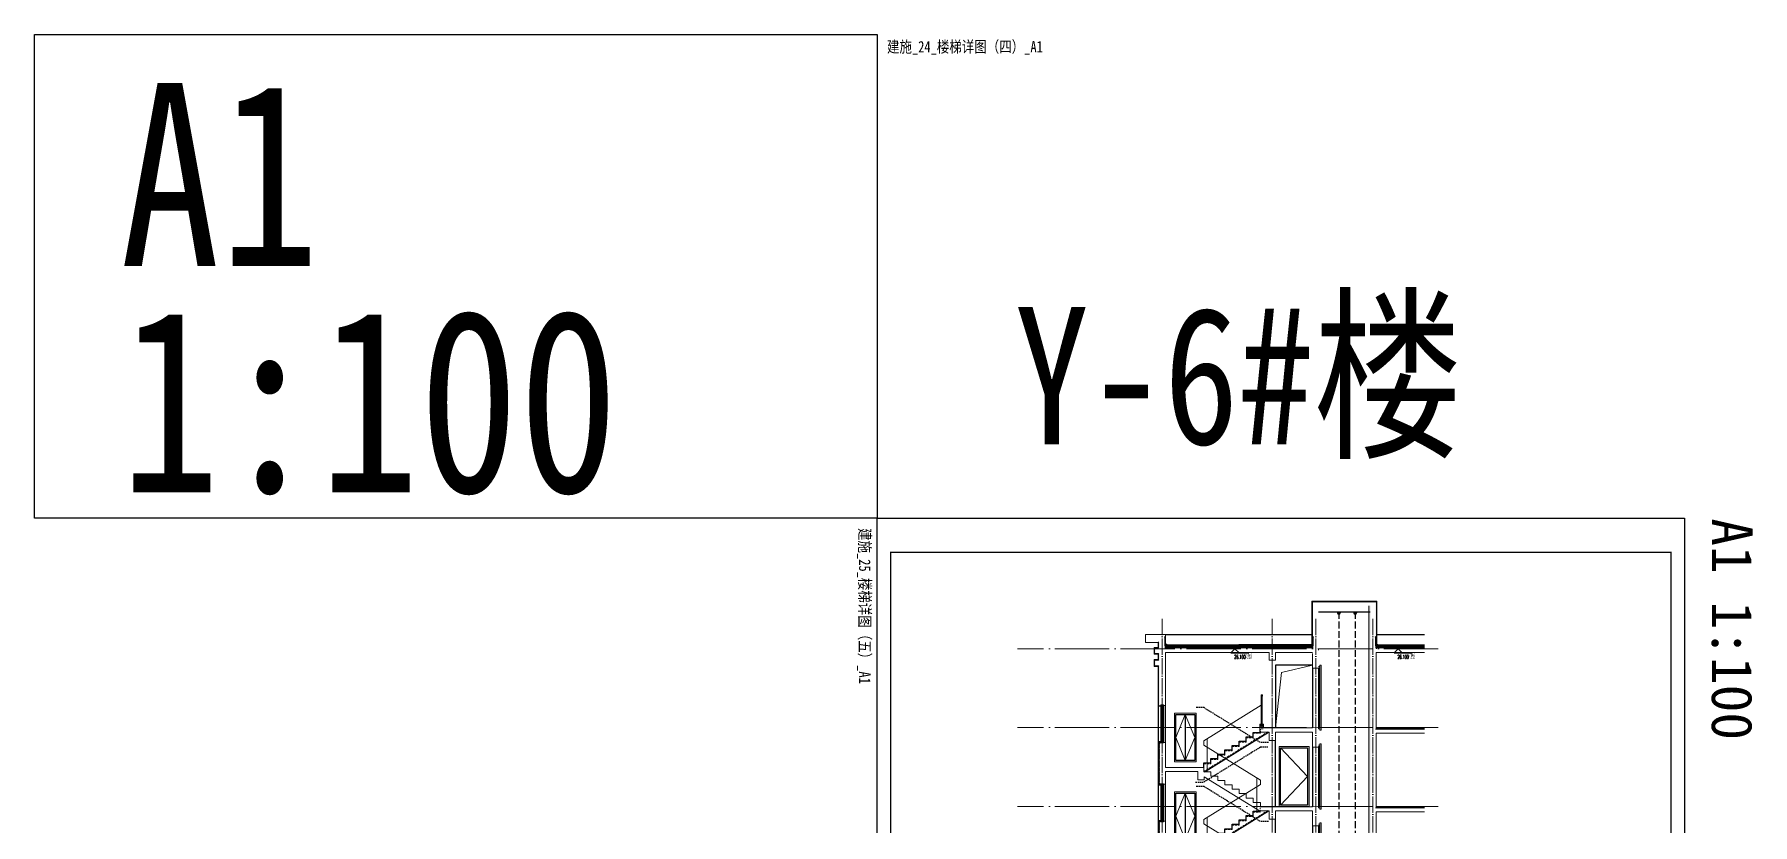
# Model space of a CAD drawing. Extents: x -518115 to 389031, y -231062 to 1628073.
# Drawn here: x 101830 to 165030, y -81501 to -52418 of the extents above; entities that cross this region are included whole.
import ezdxf
from ezdxf.xclip import XClip

# ---------------------------------------------------------------- set-up
doc = ezdxf.new("R2010")
doc.units = 0
doc.header["$LTSCALE"] = 1000
doc.header["$MEASUREMENT"] = 0
doc.header["$XCLIPFRAME"] = 0
for name, pattern in [('DASH', [0.35, 0.25, -0.1]), ('DOTE', [2.42, 2, -0.2, 0.02, -0.2]), ('HIDDEN', [0.375, 0.25, -0.125])]:
    doc.linetypes.add(name, pattern=pattern)
for name, color, linetype in [('3-屋面构造层', 157, 'Continuous'), ('DIM_ELEV', 3, 'Continuous'), ('SURFACE', 6, 'Continuous'), ('text', 7, 'Continuous'), ('图框', 140, 'Continuous'), ('审核', 1, 'Continuous'), ('导图字', 7, 'Continuous'), ('看线', 251, 'Continuous'), ('立面-看线', 251, 'Continuous'), ('设备', 253, 'Continuous')]:
    doc.layers.add(name, color=color, linetype=linetype)
for name, color, linetype, lineweight in [('DOTE', 19, 'DOTE', 9), ('PUB_HATCH', 8, 'Continuous', 9), ('S_WINDOW', 144, 'Continuous', 15), ('STAIR', 2, 'Continuous', 18), ('WINDOW', 144, 'Continuous', 15), ('内粉刷', 37, 'Continuous', 9), ('填充', 251, 'Continuous', 5), ('立面-普通轮廓', 7, 'Continuous', 18), ('立面-栏杆', 105, 'Continuous', 15), ('立面-洞口示意', 152, 'Continuous', 13), ('立面-窗', 129, 'Continuous', 30), ('立面-窗开启线', 250, 'Continuous', 13), ('细细', 250, 'Continuous', 0)]:
    doc.layers.add(name, color=color, linetype=linetype, lineweight=lineweight)
doc.layers.add('yichutu', color=7, linetype='Continuous', true_color=0xffffff, plot=False)
doc.styles.add('_TCH_DIM', font='SIMPLEX.shx', dxfattribs={"width": 0.7, "bigfont": 'GBCBIG.shx'})
doc.styles.add('_TCH_LABEL', font='')
doc.styles.add('黑体', font='')
doc.styles.get('_TCH_LABEL').set_extended_font_data('SimHei')
doc.styles.get('黑体').set_extended_font_data('SimHei')
pattern_1 = [(315, (-218910.2607, -140541.0897), (-1.767766953, -1.767766953), []), (315, (-218909.0822, -140541.0897), (-1.767766953, -1.767766953), [])]
pattern_2 = [(315, (-218910.2607, -141979.3279), (-1.767766953, -1.767766953), []), (315, (-218909.0822, -141979.3279), (-1.767766953, -1.767766953), [])]
pattern_3 = [(0, (-1072253.24, -382296.976), (16.66875, 9.623705), [11.1125, -22.225]), (120, (-1072253.24, -382296.976), (-16.66874801, 9.62370845), [11.1125, -22.225]), (60, (-1072253.24, -382296.976), (1.99e-06, 19.24741345), [-22.225, 11.1125])]
pattern_4 = [(0, (-1071833.27, -381696.933), (16.66875, 9.623705), [11.1125, -22.225]), (120, (-1071833.27, -381696.933), (-16.66874801, 9.62370845), [11.1125, -22.225]), (60, (-1071833.27, -381696.933), (1.99e-06, 19.24741345), [-22.225, 11.1125])]

# ---------------------------------------------------------------- blocks, each defined once
blk = doc.blocks.new('GDFGDGHDCAS')
at = {"layer": '立面-普通轮廓'}
blk.add_lwpolyline([(887241, 98178), (886441, 98178), (886441, 99978), (887241, 99978)], close=True, dxfattribs=at)
at = {"layer": '立面-窗'}
blk.add_line((886841, 99928), (886841, 98228), dxfattribs=at)
blk.add_lwpolyline([(887191, 98228), (886491, 98228), (886491, 99928), (887191, 99928)], close=True, dxfattribs=at)
at = {"layer": '立面-窗开启线', "ltscale": 0.5}
for points in [[(886841, 99928), (886491, 99078), (886841, 98228)], [(886841, 99928), (887191, 99078), (886841, 98228)]]:
    blk.add_lwpolyline(points, dxfattribs=at)
blk = doc.blocks.new('FSDFSFSFE')
at = {"layer": '立面-普通轮廓'}
blk.add_lwpolyline([(794554, 401371), (793454, 401371), (793454, 403571), (794554, 403571)], close=True, dxfattribs=at)
at = {"layer": '立面-窗'}
blk.add_lwpolyline([(794504, 401421), (793504, 401421), (793504, 403521), (794504, 403521)], close=True, dxfattribs=at)
at = {"layer": '立面-窗开启线', "ltscale": 0.5}
blk.add_lwpolyline([(793504, 403521), (794504, 402471), (793504, 401421)], dxfattribs=at)
blk = doc.blocks.new('FGHFG4334GDFGDFFGGGGGGDFG4G')
at = {"layer": 'SURFACE', "const_width": 2.25}
for points in [[(47, 0), (0, 0)], [(47, -28), (0, -28)]]:
    blk.add_lwpolyline(points, dxfattribs=at)
at = {"layer": 'SURFACE', "const_width": 1.5}
blk.add_lwpolyline([(47, 17, -1), (47, 5), (47, -7, -1), (47, -19), (47, -37), (53, -48), (53, -73)], format="xyb", dxfattribs=at)
blk = doc.blocks.new('FGDGDGD')
at = {"layer": '3-屋面构造层'}
h = blk.add_hatch(dxfattribs=at)
h.set_pattern_fill('隔热材料01', color=256, scale=7.692308, style=0)
h.set_pattern_definition([(270, (9.5186, 433.228), (3.846153863, -7e-16), [0.385980771, -3.460173092]), (270, (6.637, 433.228), (3.846153863, -7e-16), [0.385980771, -3.460173092]), (90, (8.5996, 430.618), (-3.846153863, 2e-16), [0.385980771, -3.460173092]), (90, (7.556, 430.618), (-3.846153863, 2e-16), [0.385980771, -3.460173092]), (180, (10.002, 430), (-5e-16, -3.846153863), [3.848019248, 0.001865385]), (135, (8.9282, 430.193), (2e-16, 3.846144175), [0.328307694, -5.110980792]), (116.56505, (12.5422, 430.4251), (8.6793e-06, 3.8461487416), [0.215769232, -8.384500037]), (116.56505, (8.696, 430.4251), (8.6793e-06, 3.8461487416), [0.215769232, -8.384500037]), (153.43495, (13.1603, 430), (-8.679e-06, 3.846148742), [0.431538463, -8.168730805]), (153.43495, (9.3142, 430), (-8.679e-06, 3.846148742), [0.431538463, -8.168730805]), (63.43495, (12.4457, 431.0041), (-8.6793e-06, 3.8461487416), [2.054923086, -6.545346183]), (63.43495, (8.5996, 431.0041), (-8.6793e-06, 3.8461487416), [2.054923086, -6.545346183]), (116.56505, (13.3647, 433.228), (8.6793e-06, 3.8461487416), [0.215769232, -8.384500037]), (116.56505, (9.5186, 433.228), (8.6793e-06, 3.8461487416), [0.215769232, -8.384500037]), (135, (9.422, 433.421), (2e-16, 3.846144175), [0.328307694, -5.110980792]), (153.43495, (13.036, 433.6532), (-8.679e-06, 3.846148742), [0.431538463, -8.168730805]), (153.43495, (9.19, 433.6532), (-8.679e-06, 3.846148742), [0.431538463, -8.168730805]), (45, (6.7336, 433.421), (2e-16, 3.846144175), [0.328307694, -5.110980792]), (63.43495, (10.4833, 433.228), (-8.6793e-06, 3.8461487416), [0.215769232, -8.384500037]), (63.43495, (6.6371, 433.228), (-8.6793e-06, 3.8461487416), [0.215769232, -8.384500037]), (26.56505, (10.812, 433.6532), (8.679e-06, 3.846148742), [0.431538463, -8.168730805]), (26.56505, (6.9658, 433.6532), (8.679e-06, 3.846148742), [0.431538463, -8.168730805]), (116.56505, (11.4023, 431.0041), (8.6793e-06, 3.8461487416), [2.054923086, -6.545346183]), (116.56505, (7.5561, 431.0041), (8.6793e-06, 3.8461487416), [2.054923086, -6.545346183]), (45, (7.2275, 430.193), (2e-16, 3.846144175), [0.328307694, -5.110980792]), (63.43495, (11.3058, 430.4251), (-8.6793e-06, 3.8461487416), [0.215769232, -8.384500037]), (63.43495, (7.4596, 430.4251), (-8.6793e-06, 3.8461487416), [0.215769232, -8.384500037]), (26.56505, (10.6877, 430), (8.679e-06, 3.846148742), [0.431538463, -8.168730805]), (26.56505, (6.8415, 430), (8.679e-06, 3.846148742), [0.431538463, -8.168730805])])
edge = h.paths.add_edge_path()
edge.add_arc((682181, 585366), 9.23, 450, 540, ccw=False)
edge.add_line((682181, 585375), (682192, 585375))
edge.add_line((682192, 585375), (682192, 585366))
edge.add_line((682192, 585366), (682172, 585366))
h = blk.add_hatch(dxfattribs=at)
h.set_pattern_fill('混凝土', color=256, scale=5, angle=-1.14576, style=0)
h.set_pattern_definition([(48.854237, (-82751.966, -43707.863), (35.7930991, -3.8540962), [3.75, -41.25]), (353.854237, (-82751.966, -43707.863), (-6.1841378, 37.7408106), [3, -33]), (99.305637, (-82748.983, -43708.185), (29.6089874, 33.886691), [3.1870095, -35.0571056]), (45.038437, (-82751.766, -43697.865), (53.1858973, -9.3413237), [5.625, -61.875]), (95.489837, (-82747.334, -43698.644), (47.6977146, 47.7616795), [4.7805144, -52.58565]), (350.038437, (-82751.766, -43697.865), (47.6976773, 47.7617167), [4.5, -49.5]), (19.854237, (-82746.817, -43700.465), (29.4368469, -20.7237073), [3.75, -41.25]), (324.854237, (-82746.817, -43700.465), (12.8883392, 36.0069862), [3, -33]), (70.305637, (-82744.364, -43702.192), (42.3251977, 15.2832459), [3.1870095, -35.0571056]), (36.3542372, (-82751.966, -43707.863), (0.9406985, 16.62920733), [0, -32.6, 0, -33.5, 0, -33.125]), (6.3542372, (-82751.966, -43707.863), (13.54517982, 19.45362572), [0, -19.1, 0, -31.85, 0, -12.625]), (326.3542372, (-82763.114, -43707.64), (26.66323482, -1.66123381), [0, -12.5, 0, -39, 0, -51.75]), (316.3542372, (-82768.113, -43707.54), (29.2535633, 4.4211788), [0, -16.25, 0, -25.9, 0, -36.75])])
h.paths.add_polyline_path([(674875, 585046), (674875, 585086), (682172, 585086), (682172, 585046)])
h = blk.add_hatch(dxfattribs=at)
h.set_pattern_fill('焦渣矿渣', color=256, scale=4, angle=-1.14576, style=0)
h.set_pattern_definition([(358.8542372, (-82751.966, -43697.863), (8.27546507, 13.69326162), [1.6, -14.4]), (298.8542372, (-82751.966, -43697.863), (15.99644496, -0.32013217), [1.6, -14.4]), (238.8542372, (-82750.366, -43697.895), (7.72097989, -14.0133938), [1.6, -14.4]), (268.8542372, (-82745.567, -43697.991), (15.83683295, -8.3183365), [2.4, -11.456]), (268.8542372, (-82743.967, -43698.023), (15.83683295, -8.3183365), [2.4, -11.456]), (268.8542372, (-82742.368, -43698.055), (15.83683295, -8.3183365), [2.4, -11.456])])
h.paths.add_polyline_path([(674875, 585006), (674875, 585036), (682192, 585036), (682192, 585006)])
h = blk.add_hatch(dxfattribs=at)
h.set_pattern_fill('加气混凝土', color=256, scale=5, style=0)
h.set_pattern_definition([(0, (-82734.266, -43726.163), (30, 60), [0, -60]), (0, (-82769.366, -43734.263), (30, 60), [0, -60]), (0, (-82749.866, -43734.863), (30, 60), [0, -60]), (0, (-82728.566, -43717.163), (30, 60), [0, -60]), (0, (-82753.466, -43737.863), (30, 60), [0, -60]), (0, (-82722.566, -43679.363), (30, 60), [0, -60]), (0, (-82740.866, -43684.163), (30, 60), [0, -60]), (0, (-82731.266, -43691.663), (30, 60), [0, -60]), (0, (-82780.166, -43692.863), (30, 60), [0, -60]), (0, (-82750.766, -43695.563), (30, 60), [0, -60]), (0, (-82762.166, -43710.863), (30, 60), [0, -60]), (0, (-82761.566, -43733.363), (30, 60), [0, -60]), (0, (-82739.066, -43735.763), (30, 60), [0, -60]), (0, (-82722.566, -43709.363), (30, 60), [0, -60]), (0, (-82778.666, -43718.663), (30, 60), [0, -60]), (0, (-82773.566, -43708.463), (30, 60), [0, -60]), (0, (-82750.166, -43712.663), (30, 60), [0, -60]), (0, (-82758.566, -43721.363), (30, 60), [0, -60]), (0, (-82763.366, -43701.563), (30, 60), [0, -60]), (0, (-82755.866, -43679.063), (30, 60), [0, -60]), (0, (-82776.266, -43731.263), (30, 60), [0, -60]), (0, (-82743.266, -43691.363), (30, 60), [0, -60]), (0, (-82771.166, -43690.463), (30, 60), [0, -60]), (0, (-82775.966, -43682.663), (30, 60), [0, -60]), (130.601294, (-82726.2516, -43698.149), (-149.999998343, 180.000000787), [2.6341554, -1103.7111]), (18.4349488, (-82730.537, -43697.006), (149.99999945, 59.99999956), [2.710524, -376.76279]), (90, (-82730.537, -43699.578), (30, 60), [2.5714284, -117.428565]), (161.565051, (-82727.966, -43700.435), (-150.000000755, 59.99999553), [2.710524, -376.76279]), (53.1301023, (-82727.966, -43700.435), (30.00000006, 59.99999997), [2.857143, -297.14285]), (135, (-82725.68, -43731.006), (-30.00000363, 59.99999594), [2.424366, -167.28126]), (45, (-82729.109, -43731.006), (29.9999998, 59.99999976), [2.424366, -167.28126]), (135, (-82727.394, -43732.72), (-30.00000363, 59.99999594), [2.424366, -167.28126]), (45, (-82727.394, -43732.72), (29.9999998, 59.99999976), [2.424366, -167.28126]), (116.565051, (-82754.537, -43690.72), (-5.2e-06, 119.9999967), [3.1943826, -63.88765]), (180, (-82755.966, -43687.863), (-30, 60), [3.4285716, -56.571425]), (63.434949, (-82760.823, -43690.72), (3e-07, 119.9999994), [3.1943826, -63.88765]), (116.565051, (-82759.394, -43693.58), (-5.2e-06, 119.9999967), [3.1943826, -63.88765]), (0, (-82759.394, -43693.58), (30, 60), [3.4285716, -56.571425]), (63.434949, (-82755.966, -43693.58), (3e-07, 119.9999994), [3.1943826, -63.88765]), (107.102728, (-82731.9658, -43711.0063), (-89.999996559, 300.000000484), [3.8861346, -1628.29025]), (143.972626, (-82733.1087, -43707.292), (-569.999992774, 419.999999525), [3.8861346, -812.202]), (180, (-82736.25, -43705.006), (-30, 60), [3.7142856, -56.28571]), (36.0273733, (-82743.1087, -43707.292), (569.999995788, 419.999995472), [3.8861346, -812.202]), (71.5650511, (-82744.252, -43710.721), (90.00000046, 299.99999948), [3.6140316, -375.85928]), (107.102728, (-82743.1087, -43714.4348), (-89.999996559, 300.000000484), [3.8861346, -1628.29025]), (143.972626, (-82739.966, -43716.7206), (-569.999992774, 419.999999525), [3.8861346, -812.202]), (0, (-82739.966, -43716.72), (30, 60), [3.7142856, -56.28571]), (36.0273733, (-82736.2516, -43716.7206), (569.999995788, 419.999995472), [3.8861346, -812.202]), (71.5650511, (-82733.109, -43714.435), (90.00000046, 299.99999948), [3.6140316, -375.85928]), (150.255118, (-82731.3944, -43683.006), (-90.000000213, 59.999999257), [2.303502, -481.43196]), (90, (-82733.394, -43684.15), (30, 60), [2.2857144, -117.714275]), (29.7448813, (-82733.3944, -43684.149), (90.000000053, 59.99999972), [2.303502, -481.43196]), (116.565051, (-82745.394, -43725.58), (-5.2e-06, 119.9999967), [3.1943826, -63.88765]), (168.690067, (-82746.823, -43722.7206), (-270.0000002, 59.999998494), [2.9137254, -608.96855]), (41.1859251, (-82751.9658, -43724.149), (749.999995456, 659.999994229), [3.0371844, -1272.5802]), (90, (-82751.966, -43727.006), (30, 60), [2.857143, -117.14285]), (138.814074, (-82749.68, -43729.0063), (-749.999986669, 660.000004204), [3.0371844, -1272.5802]), (16.6992442, (-82749.68, -43729.0063), (989.999992552, 299.999996858), [2.982945, -1249.85375]), (60.9453959, (-82746.823, -43728.149), (29.99999992, 59.999999469), [2.9416086, -1232.53395]), (109.983106, (-82770.5373, -43700.4348), (-150.000000565, 419.9999988885), [3.3442002, -1401.21975]), (155.556045, (-82771.68, -43697.292), (-390.0000014866, 179.99999626), [3.4522986, -1446.51315]), (24.4439547, (-82777.9658, -43697.292), (390.0000001945, 179.999999134), [3.4522986, -1446.51315]), (70.0168934, (-82779.1087, -43700.4348), (150.000000452, 419.999998958), [3.3442002, -1401.21975]), (109.983106, (-82777.9658, -43703.5777), (-150.000000565, 419.9999988885), [3.3442002, -1401.21975]), (160.016893, (-82774.823, -43704.7206), (-150.000000088, 59.999997267), [3.3442002, -698.93775]), (19.9831065, (-82774.823, -43704.7206), (149.999999176, 59.999999905), [3.3442002, -698.93775]), (70.0168934, (-82771.68, -43703.5777), (150.000000452, 419.999998958), [3.3442002, -1401.21975]), (122.005383, (-82748.2516, -43705.8634), (-30.000004026, 59.999996937), [2.6954232, -563.3434]), (18.4349488, (-82752.252, -43704.435), (149.99999945, 59.99999956), [2.710524, -376.76279]), (90, (-82752.252, -43707.006), (30, 60), [2.5714284, -117.428565]), (161.565051, (-82749.68, -43707.863), (-150.000000755, 59.99999553), [2.710524, -376.76279]), (54.4623222, (-82749.68, -43707.8634), (209.999999696, 299.99999955), [2.457807, -1029.82115]), (116.565051, (-82765.68, -43720.435), (-5.2e-06, 119.9999967), [3.1943826, -63.88765]), (180, (-82767.11, -43717.58), (-30, 60), [3.142857, -56.85714]), (59.0362434, (-82771.966, -43720.435), (30.000000098, 59.99999971), [3.3319728, -696.3822]), (120.963756, (-82770.2516, -43723.292), (-30.0000041, 59.999997245), [3.3319728, -696.3822]), (0, (-82770.25, -43723.29), (30, 60), [3.142857, -56.85714]), (63.434949, (-82767.11, -43723.29), (3e-07, 119.9999994), [3.1943826, -63.88765])])
h.paths.add_polyline_path([(682192, 584936), (674875, 584936), (674875, 584966), (682192, 584966)])
h = blk.add_hatch(dxfattribs=at)
h.set_pattern_fill('隔热材料03', color=256, scale=12.5, style=0)
h.set_pattern_definition([(113.578, (-500407.8114, 374696.8656), (-0.0086926214, 6.2699620763), [1.075, -0.5693125, 2.8375, -0.5693125, 1.075, -0.6825]), (66.42, (-500406.1744, 374696.8656), (2.727787851, 6.0425e-05), [1.075, -0.5693125, 2.840375, -0.5693125, 1.075, -0.6825]), (180, (-500406.1744, 374696.8656), (0, 6.25), [1.636625, -1.0910625]), (180, (-500407.538, 374702.4906), (0, 6.25), [1.636625, -1.0910625]), (90, (-500405.7427, 374697.8548), (2.72775, 2e-16), [0.52175, -5.72825]), (90, (-500407.1066, 374700.9798), (2.72775, 2e-16), [0.52175, -5.72825]), (90, (-500408.2427, 374697.8548), (2.72775, 2e-16), [0.52175, -5.72825]), (90, (-500409.6066, 374700.9798), (2.72775, 2e-16), [0.52175, -5.72825])])
edge = h.paths.add_edge_path()
edge.add_line((682178, 585086), (682178, 585050))
edge.add_arc((682172, 585050), 6.25, 270, 360, ccw=False)
edge.add_line((682172, 585044), (682172, 585086))
edge.add_line((682172, 585086), (682178, 585086))
at = {"layer": '立面-看线'}
h = blk.add_hatch(dxfattribs=at)
h.set_pattern_fill('HONEY', color=256, scale=7)
h.set_pattern_definition([(0, (-799653.24, -415240.13), (16.66875, 9.623705), [11.1125, -22.225]), (120, (-799653.24, -415240.13), (-16.66874801, 9.62370845), [11.1125, -22.225]), (60, (-799653.24, -415240.13), (1.99e-06, 19.24741345), [-22.225, 11.1125])])
h.paths.add_polyline_path([(682192, 584966), (674875, 584966), (674875, 585006), (682192, 585006)])
at = {"layer": '3-屋面构造层'}
for p, q in [((682178, 585086), (674875, 585086)), ((682172, 585046), (674875, 585046)), ((682192, 585036), (674875, 585036)), ((682172, 585086), (682172, 585044))]:
    blk.add_line(p, q, dxfattribs=at)
at = {"layer": '3-屋面构造层', "color": 251, "linetype": 'DASH', "ltscale": 0.05, "true_color": 0x636466, "const_width": 2.5}
for points in [[(682057, 585043), (682172, 585043, 0.414214), (682179, 585050), (682179, 585366)], [(682057, 585039), (682172, 585039, 0.414214), (682183, 585050), (682183, 585366)]]:
    blk.add_lwpolyline(points, format="xyb", dxfattribs=at)
at = {"layer": '3-屋面构造层', "color": 251, "true_color": 0x636466}
for points in [[(682057, 585041), (682172, 585041, 0.414214), (682180, 585050), (682180, 585366)], [(682057, 585044), (682172, 585044, 0.414214), (682178, 585050), (682178, 585366)], [(682057, 585040), (682172, 585040, 0.414214), (682182, 585050), (682182, 585366), (682184, 585366), (682184, 585050, -0.414214), (682172, 585038), (682057, 585038)]]:
    blk.add_lwpolyline(points, format="xyb", dxfattribs=at)
at = {"layer": '3-屋面构造层', "ltscale": 0.8}
blk.add_lwpolyline([(682172, 585366, -0.414214), (682181, 585375), (682192, 585375), (682192, 585366), (682172, 585366)], format="xyb", dxfattribs=at)
at = {"layer": '3-屋面构造层', "color": 251, "linetype": 'DASH', "ltscale": 0.05, "true_color": 0x636466, "const_width": 2.5}
for points in [[(682043, 585039), (674875, 585039)], [(682057, 585043), (682043, 585039)]]:
    blk.add_lwpolyline(points, dxfattribs=at)
at = {"layer": '3-屋面构造层', "color": 251, "true_color": 0x636466}
for points in [[(682043, 585040), (674875, 585040)], [(674875, 585038), (682043, 585038)], [(682056, 585044), (682042, 585040)], [(682043, 585038), (682057, 585042)]]:
    blk.add_lwpolyline(points, dxfattribs=at)
at = {"layer": '3-屋面构造层'}
blk.add_arc((682122, 585136), 50, 270, 360, dxfattribs=at)
at = {"layer": 'PUB_HATCH', "color": 215, "true_color": 0xa953a0}
for p, q in [((682192, 585006), (674875, 585006)), ((682192, 584966), (674875, 584966))]:
    blk.add_line(p, q, dxfattribs=at)
at = {"layer": '3-屋面构造层', "color": 1, "xscale": -1}
blk.add_blockref('FGHFG4334GDFGDFFGGGGGGDFG4G', (682218, 585349), dxfattribs=at)
blk = doc.blocks.new('yct-841-594-84100-59399.9999999999-100-1000.0')
at = {"layer": 'yichutu', "color": 7, "true_color": 0xffffff}
blk.add_lwpolyline([(0, 0), (0, 59400), (84100, 59400), (84100, 0)], close=True, dxfattribs=at)
at = {"layer": 'yichutu', "color": 7, "true_color": 0xffffff, "style": '_TCH_LABEL'}
blk.add_text('A1 1:100', height=3000, dxfattribs=at).set_placement((0, 61400))
blk = doc.blocks.new('FGSDFSFSEFESFES')
at = {"layer": 'WINDOW', "ltscale": 0.8}
for p, q in [((175259, -121034), (175209, -121034)), ((175259, -121084), (175209, -121084)), ((175259, -123284), (175209, -123284)), ((175259, -123334), (175209, -123334))]:
    blk.add_line(p, q, dxfattribs=at)
blk.add_lwpolyline([(175159, -123384), (175209, -123384), (175209, -120984), (175159, -120984), (175159, -123384)], dxfattribs=at)
blk = doc.blocks.new('zrszerf')
at = {"layer": '细细'}
h = blk.add_hatch(dxfattribs=at)
h.set_pattern_fill('金属', color=256, style=0)
h.set_pattern_definition(pattern_1)
h.paths.add_polyline_path([(257695, 608543), (257715, 608543), (257715, 608557), (257765, 608557), (257765, 608543), (257785, 608543), (257785, 608588), (257695, 608588)])
h.paths.add_polyline_path([(257713, 608559), (257713, 608545), (257697, 608545), (257697, 608586), (257783, 608586), (257783, 608545), (257767, 608545), (257767, 608559)], flags=16)
h = blk.add_hatch(dxfattribs=at)
h.set_pattern_fill('金属', color=256, style=0)
h.set_pattern_definition(pattern_1)
h.paths.add_polyline_path([(257762, 608555), (257762, 608530), (257750, 608530), (257750, 608540), (257729, 608540), (257729, 608530), (257717, 608530), (257717, 608555)])
h.paths.add_polyline_path([(257719, 608553), (257719, 608532), (257727, 608532), (257727, 608542), (257752, 608542), (257752, 608532), (257760, 608532), (257760, 608553)], flags=16)
h = blk.add_hatch(color=256, dxfattribs=at)
edge = h.paths.add_edge_path()
edge.add_line((257735, 608540), (257735, 608528))
edge.add_arc((257740, 608520), 9.44, 61.51755, 118.48245, ccw=False)
edge.add_line((257744, 608528), (257744, 608540))
edge.add_arc((257740, 608548), 9.44, 241.51755, 298.48245, ccw=False)
h = blk.add_hatch(dxfattribs=at)
h.set_pattern_fill('金属', color=256, style=0)
h.set_pattern_definition(pattern_2)
h.paths.add_polyline_path([(257695, 607233), (257715, 607233), (257715, 607220), (257765, 607220), (257765, 607233), (257785, 607233), (257785, 607188), (257695, 607188)])
h.paths.add_polyline_path([(257713, 607218), (257713, 607231), (257697, 607231), (257697, 607190), (257783, 607190), (257783, 607231), (257767, 607231), (257767, 607218)], flags=16)
h = blk.add_hatch(dxfattribs=at)
h.set_pattern_fill('金属', color=256, style=0)
h.set_pattern_definition(pattern_2)
h.paths.add_polyline_path([(257762, 607222), (257762, 607247), (257750, 607247), (257750, 607237), (257729, 607237), (257729, 607247), (257717, 607247), (257717, 607222)])
h.paths.add_polyline_path([(257719, 607224), (257719, 607245), (257727, 607245), (257727, 607235), (257752, 607235), (257752, 607245), (257760, 607245), (257760, 607224)], flags=16)
h = blk.add_hatch(color=256, dxfattribs=at)
edge = h.paths.add_edge_path()
edge.add_line((257735, 607237), (257735, 607249))
edge.add_arc((257740, 607257), 9.44, 241.51755, 298.48245)
edge.add_line((257744, 607249), (257744, 607237))
edge.add_arc((257740, 607229), 9.44, 61.51755, 118.48245)
at = {"layer": 'S_WINDOW'}
for p, q in [((257695, 607233), (257695, 608543)), ((257717, 607247), (257717, 608530)), ((257762, 607247), (257762, 608530)), ((257785, 607233), (257785, 608543))]:
    blk.add_line(p, q, dxfattribs=at)
for points in [[(257785, 608588), (257785, 608543), (257765, 608543), (257765, 608557), (257715, 608557), (257715, 608543), (257695, 608543), (257695, 608588)], [(257783, 608586), (257783, 608545), (257767, 608545), (257767, 608559), (257713, 608559), (257713, 608545), (257697, 608545), (257697, 608586)], [(257762, 608555), (257762, 608530), (257750, 608530), (257750, 608540), (257729, 608540), (257729, 608530), (257717, 608530), (257717, 608555)], [(257760, 608553), (257760, 608532), (257752, 608532), (257752, 608542), (257727, 608542), (257727, 608532), (257719, 608532), (257719, 608553)], [(257785, 607188), (257785, 607233), (257765, 607233), (257765, 607220), (257715, 607220), (257715, 607233), (257695, 607233), (257695, 607188)], [(257783, 607190), (257783, 607231), (257767, 607231), (257767, 607218), (257713, 607218), (257713, 607231), (257697, 607231), (257697, 607190)], [(257762, 607222), (257762, 607247), (257750, 607247), (257750, 607237), (257729, 607237), (257729, 607247), (257717, 607247), (257717, 607222)], [(257760, 607224), (257760, 607245), (257752, 607245), (257752, 607235), (257727, 607235), (257727, 607245), (257719, 607245), (257719, 607224)]]:
    blk.add_lwpolyline(points, close=True, dxfattribs=at)
at = {"layer": '细细'}
for points in [[(257729, 608530), (257729, 607247)], [(257735, 607249), (257735, 608540)], [(257744, 607249), (257744, 608540)], [(257750, 608530), (257750, 607247)]]:
    blk.add_lwpolyline(points, dxfattribs=at)
for points in [[(257735, 608540), (257735, 608528, -0.253805), (257744, 608528), (257744, 608540, -0.253805)], [(257735, 607237), (257735, 607249, 0.253805), (257744, 607249), (257744, 607237, 0.253805)]]:
    blk.add_lwpolyline(points, format="xyb", close=True, dxfattribs=at)
blk = doc.blocks.new('BFGBFBCBVFB')
at = {"layer": '立面-看线'}
h = blk.add_hatch(dxfattribs=at)
h.set_pattern_fill('HONEY', color=256, scale=7)
h.set_pattern_definition([(0, (93631.251, -359366.987), (16.66875, 9.623705), [11.1125, -22.225]), (120, (93631.251, -359366.987), (-16.66874801, 9.62370845), [11.1125, -22.225]), (60, (93631.251, -359366.987), (1.99e-06, 19.24741345), [-22.225, 11.1125])])
h.paths.add_polyline_path([(896472, 26020), (896472, 25995), (898272, 25995), (898272, 26020)])
h = blk.add_hatch(dxfattribs=at)
h.set_pattern_fill('HONEY', color=256, scale=7)
h.set_pattern_definition([(0, (77469.076, -360831.97), (16.66875, 9.623705), [11.1125, -22.225]), (120, (77469.076, -360831.97), (-16.66874801, 9.62370845), [11.1125, -22.225]), (60, (77469.076, -360831.97), (1.99e-06, 19.24741345), [-22.225, 11.1125])])
h.paths.add_polyline_path([(888492, 24615), (888522, 24615), (888522, 25515), (888577, 25515), (888577, 25545), (888492, 25545)])
h = blk.add_hatch(dxfattribs=at)
h.set_pattern_fill('HONEY', color=256, scale=7)
h.set_pattern_definition([(0, (77469.098, -360831.968), (16.66875, 9.623705), [11.1125, -22.225]), (120, (77469.098, -360831.968), (-16.66874801, 9.62370845), [11.1125, -22.225]), (60, (77469.098, -360831.968), (1.99e-06, 19.24741345), [-22.225, 11.1125])])
h.paths.add_polyline_path([(888492, 24615), (888522, 24615), (888522, 24015), (888577, 24015), (888577, 23985), (888492, 23985)])
at = {"layer": 'PUB_HATCH', "color": 215, "true_color": 0xa953a0}
blk.add_line((896472, 26020), (898272, 26020), dxfattribs=at)
blk.add_lwpolyline([(888577, 25545), (888492, 25545), (888492, 23985), (888577, 23985)], dxfattribs=at)
at = {"layer": 'STAIR', "linetype": 'HIDDEN', "ltscale": 0.3}
blk.add_line((890152, 24462), (892521, 25930), dxfattribs=at)
blk.add_lwpolyline([(890152, 24580), (890152, 24741), (890412, 24741), (890412, 24902), (890672, 24902), (890672, 25063), (890932, 25063), (890932, 25224), (891192, 25224), (891192, 25386), (891452, 25386), (891452, 25547), (891712, 25547), (891712, 25708), (891972, 25708), (891972, 25869), (892232, 25869), (892232, 26030)], dxfattribs=at)
at = {"layer": '内粉刷'}
for p, q in [((896492, 25875), (898272, 25875)), ((896492, 23150), (896492, 25875)), ((890152, 24615), (888742, 24615)), ((888742, 24460), (889932, 24460)), ((889932, 24460), (889932, 24160)), ((889932, 24160), (890172, 24160)), ((890172, 24160), (890172, 24265)), ((894152, 23165), (892232, 23165))]:
    blk.add_line(p, q, dxfattribs=at)
for points in [[(894372, 26080), (894152, 26065)], [(894372, 26080), (894372, 26030)], [(898272, 26050), (896492, 26050)], [(888577, 25565), (888472, 25565), (888472, 23965), (888577, 23965)], [(888667, 25535), (888742, 25535), (888742, 24615)], [(894152, 25910), (894152, 25360), (894372, 25360)], [(888667, 23995), (888742, 23995), (888742, 24460)], [(892232, 23165), (892232, 23326), (891972, 23326), (891972, 23487), (891712, 23487), (891712, 23648), (891452, 23648), (891452, 23809), (891192, 23809), (891192, 23971), (890932, 23971), (890932, 24132), (890672, 24132), (890672, 24293), (890412, 24293), (890412, 24454), (890152, 24454), (890152, 24615)], [(894152, 23010), (892792, 23010), (892792, 22710), (892552, 22710), (892552, 23010), (892198, 23010), (890172, 24265)]]:
    blk.add_lwpolyline(points, dxfattribs=at)
at = {"layer": '看线'}
for p, q in [((888472, 26865), (888472, 25565)), ((888742, 25535), (888742, 26895)), ((892792, 23165), (892792, 25610)), ((894152, 25360), (894152, 23165)), ((894372, 25380), (894372, 23180))]:
    blk.add_line(p, q, dxfattribs=at)
at = {"layer": '看线', "color": 32}
for p, q in [((896492, 26080), (898272, 26080)), ((890177, 24454), (892527, 25910))]:
    blk.add_line(p, q, dxfattribs=at)
blk.add_lwpolyline([(890152, 24615), (890152, 24776), (890412, 24776), (890412, 24937), (890672, 24937), (890672, 25098), (890932, 25098), (890932, 25259), (891192, 25259), (891192, 25421), (891452, 25421), (891452, 25582), (891712, 25582), (891712, 25743), (891972, 25743), (891972, 25904), (892232, 25904), (892232, 25910)], dxfattribs=at)
at = {"xscale": -1}
for name, p in [('zrszerf', (1146362, -581673)), ('FGSDFSFSEFESFES', (1069631, 146464))]:
    blk.add_blockref(name, p, dxfattribs=at)
blk = doc.blocks.new('A$C549D2611')
at = {"layer": '图框'}
blk.add_lwpolyline([(0, 0), (42050, 0), (42050, -29700), (0, -29700)], close=True, dxfattribs=at)
blk.add_lwpolyline([(0, 0), (42050, 0), (42050, -29700), (0, -29700)], close=True, dxfattribs=at)
at = {"layer": '图框', "const_width": 50}
blk.add_lwpolyline([(41550, -29200), (41550, -500), (1250, -500), (1250, -29200)], close=True, dxfattribs=at)

msp = doc.modelspace()

# ---------------------------------------------------------------- hatches: boundary and pattern name
at = {"layer": '填充', "true_color": 0x93278f}
h = msp.add_hatch(dxfattribs=at)
h.set_pattern_fill('隔热材料02', color=217, scale=100, angle=90, style=0)
h.set_pattern_definition([(90, (759701.954, -1262671.813), (-50, 3e-15), []), (90, (759685.287, -1262671.813), (-50, 3e-15), []), (360, (759676.656, -1262628.07), (1e-14, 50), [5.01775, -44.98225]), (360, (759676.656, -1262665.53), (1e-14, 50), [5.01775, -44.98225]), (180, (759710.585, -1262640.02), (-6e-15, -50), [5.01775, -44.98225]), (180, (759710.585, -1262653.584), (-6e-15, -50), [5.01775, -44.98225]), (270, (759718.62, -1262621.79), (50, -9e-15), [50.02425, 0.02425]), (225, (759716.112, -1262635.746), (-49.99987405, 6e-15), [4.268, -66.44275]), (206.56505, (759713.094, -1262588.764), (-49.99993342, 0.00011283), [2.805, -108.9985]), (206.56505, (759713.094, -1262638.764), (-49.99993342, 0.00011283), [2.805, -108.9985]), (243.43495, (759718.62, -1262580.73), (-49.9999334, -0.0001128), [5.61, -106.1935]), (243.43495, (759718.62, -1262630.73), (-49.9999334, -0.0001128), [5.61, -106.1935]), (153.43495, (759705.567, -1262590.019), (-49.99993342, -0.00011283), [26.714, -85.0895]), (153.43495, (759705.567, -1262640.019), (-49.99993342, -0.00011283), [26.714, -85.0895]), (206.56505, (759676.656, -1262578.072), (-49.99993342, 0.00011283), [2.805, -108.9985]), (206.56505, (759676.656, -1262628.072), (-49.99993342, 0.00011283), [2.805, -108.9985]), (225, (759674.147, -1262629.326), (-49.99987405, 6e-15), [4.268, -66.44275]), (243.43495, (759671.13, -1262582.344), (-49.9999334, -0.0001128), [5.61, -106.1935]), (243.43495, (759671.13, -1262632.344), (-49.9999334, -0.0001128), [5.61, -106.1935]), (135, (759674.147, -1262664.276), (-49.99987405, 3e-15), [4.268, -66.44275]), (153.43495, (759676.656, -1262615.53), (-49.99993342, -0.00011283), [2.805, -108.9985]), (153.43495, (759676.656, -1262665.53), (-49.99993342, -0.00011283), [2.805, -108.9985]), (116.56505, (759671.13, -1262611.26), (-49.9999334, 0.0001128), [5.61, -106.1935]), (116.56505, (759671.13, -1262661.26), (-49.9999334, 0.0001128), [5.61, -106.1935]), (206.56505, (759705.567, -1262603.584), (-49.99993342, 0.00011283), [26.714, -85.0895]), (206.56505, (759705.567, -1262653.584), (-49.99993342, 0.00011283), [26.714, -85.0895]), (135, (759716.112, -1262657.856), (-49.99987405, 3e-15), [4.268, -66.44275]), (153.43495, (759713.094, -1262604.838), (-49.99993342, -0.00011283), [2.805, -108.9985]), (153.43495, (759713.094, -1262654.838), (-49.99993342, -0.00011283), [2.805, -108.9985]), (116.56505, (759718.62, -1262612.874), (-49.9999334, 0.0001128), [5.61, -106.1935]), (116.56505, (759718.62, -1262662.874), (-49.9999334, 0.0001128), [5.61, -106.1935])])
h.paths.add_polyline_path([(150963.3, -73448.4), (150913.3, -73448.4), (150913.3, -97178.4), (150963.3, -97178.4)])
at = {"layer": '立面-看线'}
h = msp.add_hatch(dxfattribs=at)
h.set_pattern_fill('HONEY', color=256, scale=7)
h.set_pattern_definition(pattern_3)
h.paths.add_polyline_path([(148863.3, -73298.4), (148833.3, -73298.4), (148833.3, -75028.4), (148863.3, -75028.4)])
h = msp.add_hatch(dxfattribs=at)
h.set_pattern_fill('HONEY', color=256, scale=7)
h.set_pattern_definition(pattern_4)
h.paths.add_polyline_path([(150013.3, -73298.4), (150013.3, -73328.4), (148863.3, -73328.4), (148863.3, -73298.4)])
h = msp.add_hatch(dxfattribs=at)
h.set_pattern_fill('HONEY', color=256, scale=7)
h.set_pattern_definition(pattern_4)
h.paths.add_polyline_path([(150013.3, -73298.4), (150013.3, -73328.4), (151163.3, -73328.4), (151163.3, -73298.4)])
h = msp.add_hatch(dxfattribs=at)
h.set_pattern_fill('HONEY', color=256, scale=7)
h.set_pattern_definition(pattern_3)
h.paths.add_polyline_path([(151163.3, -73298.4), (151193.3, -73298.4), (151193.3, -75028.4), (151163.3, -75028.4)])
h = msp.add_hatch(dxfattribs=at)
h.set_pattern_fill('HONEY', color=256, scale=7)
h.set_pattern_definition([(0, (-667839.87, -463425.352), (16.66875, 9.623705), [11.1125, -22.225]), (120, (-667839.87, -463425.352), (-16.66874801, 9.62370845), [11.1125, -22.225]), (60, (-667839.87, -463425.352), (1.99e-06, 19.24741345), [-22.225, 11.1125])])
h.paths.add_polyline_path([(143213.4, -75628.4), (143063.3, -75628.4), (143063.3, -75478.4), (143213.4, -75478.4), (143213.4, -75178.4), (143063.3, -75178.4), (143063.3, -75028.4), (143213.4, -75028.4), (143213.4, -74778.4), (143183.3, -74778.4), (143183.3, -74998.4), (143033.3, -74998.4), (143033.3, -75208.4), (143183.3, -75208.4), (143183.3, -75448.4), (143033.3, -75448.4), (143033.3, -75658.4), (143183.3, -75658.4), (143183.4, -77123.4), (143268.4, -77123.4), (143268.4, -77093.4), (143213.4, -77093.4)])
h = msp.add_hatch(dxfattribs=at)
h.set_pattern_fill('HONEY', color=256, scale=7)
h.set_pattern_definition([(0, (-651677.828, -463375.194), (16.66875, 9.623705), [11.1125, -22.225]), (120, (-651677.828, -463375.194), (-16.66874801, 9.62370845), [11.1125, -22.225]), (60, (-651677.828, -463375.194), (1.99e-06, 19.24741345), [-22.225, 11.1125])])
h.paths.add_polyline_path([(151163.3, -77988.2), (151163.3, -78013.2), (152963.3, -78013.2), (152963.3, -77988.2)])
h = msp.add_hatch(dxfattribs=at)
h.set_pattern_fill('HONEY', color=256, scale=7)
h.set_pattern_definition([(0, (-651677.776, -463375.194), (16.66875, 9.623705), [11.1125, -22.225]), (120, (-651677.776, -463375.194), (-16.66874801, 9.62370845), [11.1125, -22.225]), (60, (-651677.776, -463375.194), (1.99e-06, 19.24741345), [-22.225, 11.1125])])
h.paths.add_polyline_path([(151163.4, -77988.2), (151163.4, -78013.2), (152963.4, -78013.2), (152963.4, -77988.2)])
h = msp.add_hatch(dxfattribs=at)
h.set_pattern_fill('HONEY', color=256, scale=7)
h.set_pattern_definition([(0, (-667840.004, -464840.176), (16.66875, 9.623705), [11.1125, -22.225]), (120, (-667840.004, -464840.176), (-16.66874801, 9.62370845), [11.1125, -22.225]), (60, (-667840.004, -464840.176), (1.99e-06, 19.24741345), [-22.225, 11.1125])])
h.paths.add_polyline_path([(143183.2, -79393.2), (143213.2, -79393.2), (143213.2, -78493.2), (143268.2, -78493.2), (143268.2, -78463.2), (143183.2, -78463.2)])
h = msp.add_hatch(dxfattribs=at)
h.set_pattern_fill('HONEY', color=256, scale=7)
h.set_pattern_definition([(0, (-667839.981, -464840.174), (16.66875, 9.623705), [11.1125, -22.225]), (120, (-667839.981, -464840.174), (-16.66874801, 9.62370845), [11.1125, -22.225]), (60, (-667839.981, -464840.174), (1.99e-06, 19.24741345), [-22.225, 11.1125])])
h.paths.add_polyline_path([(143183.3, -79393.2), (143213.3, -79393.2), (143213.3, -79993.2), (143268.3, -79993.2), (143268.3, -80023.2), (143183.3, -80023.2)])

# ---------------------------------------------------------------- linework, layer by layer
at = {"layer": '3-屋面构造层', "color": 114, "linetype": 'DASH', "ltscale": 0.05, "true_color": 0x139b48, "const_width": 2.5}
for points in [[(150013.3, -73318.4), (148853.3, -73318.4), (148853.3, -75028.4)], [(150013.3, -73318.4), (151173.3, -73318.4), (151173.3, -75028.4)]]:
    msp.add_lwpolyline(points, dxfattribs=at)
at = {"layer": 'DIM_ELEV', "color": 3}
for p, q in [((145991.2, -75028.4), (145841.2, -75178.4)), ((145841.2, -75178.4), (146497.2, -75178.4)), ((145991.2, -75028.4), (146141.2, -75178.4)), ((151995.2, -75028.4), (151845.2, -75178.4)), ((151845.2, -75178.4), (152501.2, -75178.4)), ((151995.2, -75028.4), (152145.2, -75178.4))]:
    msp.add_line(p, q, dxfattribs=at)
at = {"layer": 'DOTE', "linetype": 'DOTE', "ltscale": 0.3}
for p, q in [((143313.3, -73928.4), (143313.3, -100505.4)), ((147363.3, -73928.4), (147363.3, -100505.4)), ((148963.3, -73928.4), (148963.3, -100505.4)), ((151063.3, -73928.4), (151063.3, -100505.4))]:
    msp.add_line(p, q, dxfattribs=at)
at = {"layer": 'DOTE', "linetype": 'DOTE'}
for p, q in [((153463.4, -75028.4), (137986.3, -75028.4)), ((153463.4, -77928.4), (137986.3, -77928.4)), ((153463.4, -80828.4), (137986.3, -80828.4))]:
    msp.add_line(p, q, dxfattribs=at)
at = {"layer": 'PUB_HATCH', "color": 215, "true_color": 0xa953a0}
for p, q in [((151163.3, -77988.2), (152963.3, -77988.2)), ((151163.4, -77988.2), (152963.4, -77988.2))]:
    msp.add_line(p, q, dxfattribs=at)
for points in [[(150013.3, -73298.4), (148833.3, -73298.4), (148833.3, -75028.4)], [(150013.3, -73298.4), (151193.3, -73298.4), (151193.3, -75028.4)], [(143183.3, -74778.4), (143183.3, -74998.4), (143033.3, -74998.4), (143033.3, -75208.4), (143183.3, -75208.4), (143183.3, -75448.4), (143033.3, -75448.4), (143033.3, -75658.4), (143183.3, -75658.4), (143183.4, -77123.4), (143268.3, -77123.4)], [(143268.2, -78463.2), (143183.2, -78463.2), (143183.2, -80023.2), (143268.2, -80023.2)]]:
    msp.add_lwpolyline(points, dxfattribs=at)
at = {"layer": 'STAIR', "linetype": 'HIDDEN', "ltscale": 0.3}
msp.add_line((144843.3, -79545.9), (147211.8, -78078.2), dxfattribs=at)
for points in [[(144843.3, -79428.2), (144843.3, -79267.1), (145103.3, -79267.1), (145103.3, -79106), (145363.3, -79106), (145363.3, -78944.9), (145623.3, -78944.9), (145623.3, -78783.8), (145883.3, -78783.8), (145883.3, -78622.7), (146143.3, -78622.7), (146143.3, -78461.6), (146403.3, -78461.6), (146403.3, -78300.5), (146663.3, -78300.5), (146663.3, -78139.3), (146923.3, -78139.3), (146923.3, -77978.4)], [(147023.3, -77978.4), (146923.3, -77978.4)]]:
    msp.add_lwpolyline(points, dxfattribs=at)
at = {"layer": 'text', "color": 2}
msp.add_lwpolyline([(132830.5, -70226.6), (101830.5, -70226.6), (101830.5, -52418.3), (132830.5, -52418.3)], close=True, dxfattribs=at)
at = {"layer": '内粉刷'}
for p, q in [((151183.4, -78133.2), (151183.3, -80858.2)), ((151183.3, -78133.2), (152963.3, -78133.2)), ((151183.3, -78133.2), (151183.3, -80858.2)), ((151183.4, -78133.2), (152963.4, -78133.2)), ((144843.3, -79393.2), (143433.3, -79393.2)), ((143433.3, -79548.2), (144623.3, -79548.2)), ((144623.3, -79548.2), (144623.3, -79848.2)), ((144623.3, -79848.2), (144863.3, -79848.2)), ((144863.3, -79848.2), (144863.3, -79742.9)), ((148843.3, -80843.2), (146923.3, -80843.2))]:
    msp.add_line(p, q, dxfattribs=at)
for points in [[(150013.3, -73278.4), (148813.3, -73278.4), (148813.3, -74878.4)], [(150013.3, -73278.4), (151213.3, -73278.4), (151213.3, -74878.4)], [(143163.3, -74798.4), (142693.3, -74798.4), (142693.3, -74508.4), (143433.3, -74508.4), (143433.3, -74878.4)], [(143163.3, -74798.4), (143163.3, -74978.4), (143013.3, -74978.4), (143013.3, -75228.4), (143163.3, -75228.4), (143163.3, -75428.4), (143013.3, -75428.4), (143013.3, -75678.4), (143163.3, -75678.4), (143163.4, -77143.4), (143268.3, -77143.4)], [(143358.3, -77113.4), (143433.4, -77113.4), (143433.3, -75168.4), (147243.3, -75168.4)], [(147243.3, -75168.4), (147243.3, -75448.4), (147483.3, -75448.4), (147483.3, -75168.4)], [(147483.3, -75168.4), (148843.3, -75168.4)], [(148843.4, -75198.4), (148843.4, -75748.4), (149063.4, -75748.4)], [(149063.4, -75028.4), (149063.4, -75078.4)], [(152963.3, -77958.2), (151183.3, -77958.2), (151183.3, -75168.4), (152963.4, -75168.4)], [(152963.4, -77958.2), (151183.4, -77958.2), (151183.4, -75168.4), (152963.5, -75168.4)], [(148843.3, -78098.4), (147483.3, -78098.4), (147483.3, -78398.4), (147243.3, -78398.4), (147243.3, -78098.4), (146903.3, -78098.4), (146903.3, -77808.4), (147043.3, -77808.4), (147043.3, -77943.4)], [(148843.4, -77943.4), (147043.4, -77943.4)], [(149063.3, -77928.2), (148843.3, -77943.2)], [(148843.3, -78098.2), (148843.3, -78648.2), (149063.3, -78648.2)], [(149063.4, -77928.4), (148843.4, -77943.4)], [(149063.3, -77928.2), (149063.3, -77978.2)], [(149063.4, -77928.4), (149063.4, -77978.4)], [(143268.2, -78443.2), (143163.2, -78443.2), (143163.2, -80043.2), (143268.2, -80043.2)], [(143358.2, -78473.2), (143433.2, -78473.2), (143433.2, -79393.2)], [(143358.2, -80013.2), (143433.2, -80013.2), (143433.2, -79548.2)], [(146923.3, -80843.2), (146923.3, -80682.1), (146663.3, -80682.1), (146663.3, -80521), (146403.3, -80521), (146403.3, -80359.9), (146143.3, -80359.9), (146143.3, -80198.8), (145883.3, -80198.8), (145883.3, -80037.7), (145623.3, -80037.7), (145623.3, -79876.6), (145363.3, -79876.6), (145363.3, -79715.5), (145103.3, -79715.5), (145103.3, -79554.3), (144843.3, -79554.3), (144843.3, -79393.2)], [(148843.3, -80998.2), (147483.3, -80998.2), (147483.3, -81298.2), (147243.3, -81298.2), (147243.3, -80998.2), (146889.2, -80998.2), (144863.3, -79742.9)]]:
    msp.add_lwpolyline(points, dxfattribs=at)
at = {"layer": '填充', "color": 217, "true_color": 0x93278f}
msp.add_lwpolyline([(150913.3, -97178.4), (150913.3, -73448.4)], dxfattribs=at)
at = {"layer": '审核', "color": 58, "linetype": 'HIDDEN', "ltscale": 0.2}
for points in [[(147223.4, -78482.3), (146923.4, -78482.3), (144843.4, -77193.4), (144543.4, -77193.4)], [(144543.4, -79932.3), (144843.4, -79932.3), (146923.5, -78643.4), (147223.5, -78643.4)], [(147223.4, -81382.3), (146923.4, -81382.3), (144843.4, -80093.4), (144543.4, -80093.4)]]:
    msp.add_lwpolyline(points, dxfattribs=at)
at = {"layer": '看线'}
for p, q in [((150963.3, -73678.4), (149063.3, -73678.4)), ((143433.3, -74508.4), (148813.3, -74508.2)), ((151213.3, -74508.4), (152963.4, -74508.4)), ((148843.4, -75748.4), (148843.4, -77943.4)), ((149063.3, -75728.4), (149063.3, -77928.4)), ((143163.2, -77143.2), (143163.2, -78443.2)), ((143433.2, -78473.2), (143433.2, -77113.2)), ((147483.3, -80843.2), (147483.3, -78398.2)), ((148843.3, -78648.2), (148843.3, -80843.2)), ((149063.3, -78628.2), (149063.3, -80828.2))]:
    msp.add_line(p, q, dxfattribs=at)
at = {"layer": '看线', "color": 252}
for p, q in [((148843.4, -75628.4), (147483.3, -75628.4)), ((147483.3, -75628.4), (147483.3, -77943.4))]:
    msp.add_line(p, q, dxfattribs=at)
at = {"layer": '看线', "color": 32}
for p, q in [((144867.6, -79554.3), (147217.5, -78098.2)), ((151183.3, -77928.4), (152963.3, -77928.2)), ((151183.4, -77928.4), (152963.4, -77928.2))]:
    msp.add_line(p, q, dxfattribs=at)
msp.add_lwpolyline([(144843.3, -79393.2), (144843.3, -79232.1), (145103.3, -79232.1), (145103.3, -79071), (145363.3, -79071), (145363.3, -78909.9), (145623.3, -78909.9), (145623.3, -78748.8), (145883.3, -78748.8), (145883.3, -78587.7), (146143.3, -78587.7), (146143.3, -78426.6), (146403.3, -78426.6), (146403.3, -78265.5), (146663.3, -78265.5), (146663.3, -78104.3), (146923.3, -78104.3), (146923.3, -78098.2)], dxfattribs=at)
at = {"layer": '立面-栏杆', "color": 4}
for p, q in [((144843.4, -78412.8), (146958.4, -77102.3)), ((146958.4, -77828.4), (146958.4, -76778.4)), ((146988.4, -76778.4), (146988.4, -77828.4)), ((144973.4, -79232.3), (144973.4, -78332.3)), ((144843.4, -78573.9), (144843.4, -78412.8)), ((144843.4, -78573.9), (146923.4, -79862.8)), ((144973.4, -79554.5), (144973.4, -78654.5)), ((144843.4, -81312.2), (146923.4, -80024)), ((146793.4, -80682.3), (146793.4, -79782.3)), ((146793.4, -81004.5), (146793.4, -80104.5)), ((146923.4, -80024), (146923.4, -79862.8)), ((144843.4, -81473.9), (144843.4, -81312.2)), ((144843.4, -81473.9), (146923.4, -82762.8)), ((144973.4, -82132.3), (144973.4, -81232.3))]:
    msp.add_line(p, q, dxfattribs=at)
at = {"layer": '立面-栏杆', "linetype": 'DASH', "ltscale": 0.1}
for p, q in [((147013.4, -77828.4), (146933.4, -77828.4)), ((146933.4, -77828.4), (146933.4, -77835.5)), ((146933.4, -77835.5), (146943.7, -77835.5)), ((146943.7, -77835.5), (146943.7, -77879.4)), ((146950.9, -77835.5), (146995.8, -77835.5)), ((146950.9, -77879.4), (146950.9, -77835.5)), ((146958.1, -77881.2), (146952.7, -77881.2)), ((146952.7, -77888.4), (146958.1, -77888.4)), ((146960.8, -77885.7), (146960.8, -77883.9)), ((146985.9, -77883.9), (146985.9, -77885.7)), ((146994, -77881.2), (146988.6, -77881.2)), ((146988.6, -77888.4), (146994, -77888.4)), ((146995.8, -77835.5), (146995.8, -77879.4)), ((147003, -77835.5), (147013.4, -77835.5)), ((147003, -77879.4), (147003, -77835.5)), ((147013.4, -77835.5), (147013.4, -77828.4))]:
    msp.add_line(p, q, dxfattribs=at)
at = {"layer": '立面-栏杆', "color": 4}
for points in [[(146998.4, -76728.4), (146948.4, -76728.4), (146948.4, -76778.4), (146998.4, -76778.4)], [(146992.4, -76734.4), (146954.4, -76734.4), (146954.4, -76772.4), (146992.4, -76772.4)]]:
    msp.add_lwpolyline(points, close=True, dxfattribs=at)
at = {"layer": '立面-栏杆', "linetype": 'DASH', "ltscale": 0.1}
for centre, major_axis, start_param, end_param in [((146952.7, -77879.4), (6.36, 6.36), 2.3561945, 3.9269908), ((146952.7, -77879.4), (1.27, 1.27), 2.3561945, 3.9269908), ((146958.1, -77883.9), (1.91, 1.91), 5.4977871, 7.0685835), ((146958.1, -77885.7), (1.91, 1.91), 3.9269908, 5.4977871), ((146988.6, -77883.9), (1.91, 1.91), 0.7853982, 2.3561945), ((146990.5, -77883.8), (3.53, 3.53), 2.7488936, 3.5342917), ((146994, -77879.4), (-6.36, 6.36), 2.3561945, 3.9269908), ((146994, -77879.4), (-1.27, 1.27), 2.3561945, 3.9269908)]:
    msp.add_ellipse(centre, major_axis=major_axis, ratio=1, start_param=start_param, end_param=end_param, dxfattribs=at)
at = {"layer": '立面-洞口示意'}
msp.add_lwpolyline([(147483.3, -77943.4), (147700.3, -75900.8), (148843.4, -75628.4)], dxfattribs=at)
at = {"layer": '设备', "color": 206}
for p, q in [((149763.3, -73678.4), (149763.3, -73704)), ((149773.3, -73678.4), (149773.3, -73704)), ((149853.3, -73678.4), (149853.3, -73704)), ((149863.3, -73678.4), (149863.3, -73704)), ((150363.3, -73678.4), (150363.3, -73704)), ((150373.3, -73678.4), (150373.3, -73704)), ((150453.3, -73678.4), (150453.3, -73704)), ((150463.3, -73678.4), (150463.3, -73704))]:
    msp.add_line(p, q, dxfattribs=at)
at = {"layer": '设备', "color": 206, "linetype": 'DASH'}
for p, q in [((149813.3, -73678.4), (149813.3, -98628.4)), ((150413.6, -73678.4), (150413.3, -98628.7))]:
    msp.add_line(p, q, dxfattribs=at)
at = {"layer": '设备', "color": 206}
for centre, radius in [((149813.3, -73704), 50), ((149813.3, -73704), 40), ((150413.3, -73704), 50), ((150413.3, -73704), 40)]:
    msp.add_arc(centre, radius, 180.000013, 0.000013, dxfattribs=at)

# ---------------------------------------------------------------- block references
at = {"rotation": 270}
msp.add_blockref('A$C549D2611', (162530.5, -70226.6), dxfattribs=at)
ref = msp.add_blockref('FGDGDGD', (825604.9, -659964.6), dxfattribs=dict(xscale=-1))
XClip(ref).set_block_clipping_path([(679466.5666174979, 584936.1769558351), (682291.5665918037, 585415.8410118448)])
ref = msp.add_blockref('FGDGDGD', (-533328.3, -659964.6))
XClip(ref).set_block_clipping_path([(679466.5666174979, 584936.1769558351), (682291.5665918037, 585415.8410118448)])
ref = msp.add_blockref('FGDGDGD', (833354.9, -659964.6), dxfattribs=dict(xscale=-1))
XClip(ref).set_block_clipping_path([(680391.5051812348, 584936.1769558351), (682291.5665918037, 585415.8410118448)])
at = {"xscale": -1}
for name, p in [('FGSDFSFSEFESFES', (324321.9, 45355.6)), ('zrszerf', (401053.2, -685681.5)), ('FGSDFSFSEFESFES', (324321.9, 42455.8))]:
    msp.add_blockref(name, p, dxfattribs=at)
for name, p in [('GDFGDGHDCAS', (-742677.5, -177371.2)), ('FSDFSFSFE', (-645840.9, -482199.4)), ('BFGBFBCBVFB', (-745309.1, -106908.2)), ('GDFGDGHDCAS', (-742677.5, -180271.2))]:
    msp.add_blockref(name, p)
at = {"layer": 'yichutu', "xscale": 0.5, "yscale": 0.5, "zscale": 0.5, "rotation": 270}
msp.add_blockref('yct-841-594-84100-59399.9999999999-100-1000.0', (132830.5, -70226.6), dxfattribs=at)

# ---------------------------------------------------------------- texts
at = {"layer": 'DIM_ELEV', "color": 7, "style": '_TCH_DIM'}
for s, height, width, p in [('26.100', 148.75, 0.494118, (145962.1, -75403.5)), ('（结）', 168.79, 0.7, (146333.1, -75403.5)), ('26.100', 148.75, 0.494118, (151966.1, -75403.5)), ('（结）', 168.79, 0.7, (152337.1, -75403.5))]:
    msp.add_text(s, height=height, dxfattribs=dict(at, width=width)).set_placement(p)
at = {"layer": 'text', "color": 2, "style": '黑体', "width": 0.8}
for s, p in [('A1', (104983.8, -60943.9)), ('1:100', (104993.6, -69270))]:
    msp.add_text(s, height=6729.45, dxfattribs=at).set_placement(p)
at = {"layer": 'text', "color": 6, "style": '黑体', "width": 0.8}
msp.add_text('Y-6#楼', height=5047.09, dxfattribs=at).set_placement((137881.2, -67500.8))
at = {"layer": '导图字', "color": 1, "style": '黑体', "width": 0.8}
msp.add_text('建施_24_楼梯详图（四）_A1', height=420.591, dxfattribs=at).set_placement((133191.3, -53084.1))
msp.add_text('建施_25_楼梯详图（五）_A1', height=420.591, rotation=270, dxfattribs=at).set_placement((132164.6, -70587.4))

doc.saveas('drawing.dxf')
